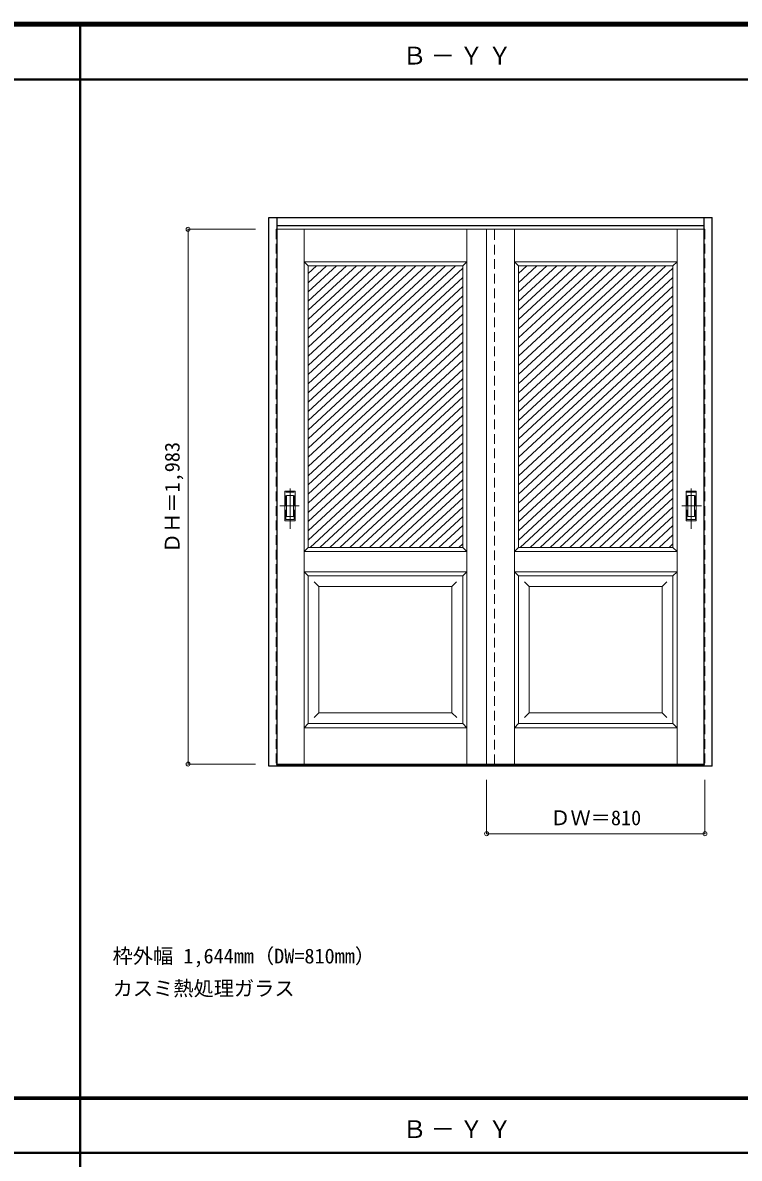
# Model space of a CAD drawing. Units: millimetres, scale not verified. Extents: x -6000 to 5700, y -4307 to 4175.
# Drawn here: x -2909 to -250, y -36 to 4175 of the extents above; entities that cross this region are included whole.
import ezdxf
from ezdxf.enums import TextEntityAlignment as Align

# ---------------------------------------------------------------- set-up
doc = ezdxf.new("R2010")
doc.units = ezdxf.units.MM
doc.header["$LTSCALE"] = 30
doc.header["$PDMODE"] = 32
doc.header["$PDSIZE"] = 15
doc.linetypes.add('CHAIN1', pattern=[8, 5, -1, 1, -1])
doc.linetypes.add('DASHED1', pattern=[1.8, 1.2, -0.6])
for name, color, linetype, lineweight in [('0-2_扉', 7, 'Continuous', 18), ('0-4_枠', 3, 'Continuous', 25), ('0-6_引手', 7, 'Continuous', 18), ('0-A_文字', 7, 'Continuous', 18), ('0-B_寸法', 7, 'Continuous', 9), ('0-C_ハッチ', 4, 'Continuous', 9), ('F-1_枠', 6, 'Continuous', 40)]:
    doc.layers.add(name, color=color, linetype=linetype, lineweight=lineweight)
doc.styles.add('ＭＳ ゴシック', font='')
doc.styles.get('ＭＳ ゴシック').set_extended_font_data('MS Gothic')

msp = doc.modelspace()

# ---------------------------------------------------------------- linework, layer by layer
at = {"layer": '0-2_扉', "color": 4, "linetype": 'DASHED1', "lineweight": 9}
for p, q in [((-1968, 3409), (-1968, 1426)), ((-1965, 3409), (-1968, 3409)), ((-1188, 3409), (-1188, 3405)), ((-1158, 1426), (-1158, 3409)), ((-1158, 3409), (-1158, 3405)), ((-381, 3409), (-378, 3409)), ((-1968, 1426), (-1965, 1426))]:
    msp.add_line(p, q, dxfattribs=at)
at = {"layer": '0-2_扉'}
for p, q in [((-1158, 3409), (-1965, 3409)), ((-1864.5, 1426), (-1864.5, 3409)), ((-1261.5, 1426), (-1261.5, 3409)), ((-1188, 3409), (-1188, 1426)), ((-1188, 3409), (-381, 3409)), ((-1084.5, 1426), (-1084.5, 3409)), ((-481.5, 1426), (-481.5, 3409)), ((-1261.5, 3289), (-1276.5, 3274)), ((-1084.5, 3289), (-1069.5, 3274)), ((-1849.5, 2229), (-1849.5, 3274)), ((-1276.5, 3274), (-1849.5, 3274)), ((-1276.5, 2360.24), (-1276.5, 3274)), ((-1069.5, 2360.24), (-1069.5, 3274)), ((-1069.5, 3274), (-496.5, 3274)), ((-496.5, 2229), (-496.5, 3274)), ((-1276.69, 3091), (-1276.5, 3091)), ((-1069.31, 3091), (-1069.5, 3091)), ((-1276.5, 2229), (-1276.5, 2371.05)), ((-1069.5, 2229), (-1069.5, 2371.05)), ((-1849.5, 2229), (-1321.5, 2229)), ((-1276.5, 2229), (-1465.5, 2229)), ((-1261.5, 2214), (-1276.5, 2229)), ((-1084.5, 2214), (-1069.5, 2229)), ((-1069.5, 2229), (-880.5, 2229)), ((-496.5, 2229), (-1024.5, 2229)), ((-1261.5, 2139), (-1864.5, 2139)), ((-1849.5, 1576), (-1849.5, 2124)), ((-1261.5, 2139), (-1276.5, 2124)), ((-1276.5, 1576), (-1276.5, 2124)), ((-1084.5, 2139), (-1069.5, 2124)), ((-1084.5, 2139), (-481.5, 2139)), ((-1069.5, 1576), (-1069.5, 2124)), ((-496.5, 1576), (-496.5, 2124)), ((-1809.5, 2084), (-1827.18, 2101.68)), ((-1809.5, 2084), (-1316.5, 2084)), ((-1809.5, 2084), (-1809.5, 1616)), ((-1316.54, 2084), (-1298.86, 2101.68)), ((-1316.5, 1616), (-1316.5, 2084)), ((-1029.46, 2084), (-1047.14, 2101.68)), ((-536.5, 2084), (-1029.5, 2084)), ((-1029.5, 1616), (-1029.5, 2084)), ((-536.5, 2084), (-518.82, 2101.68)), ((-536.5, 2084), (-536.5, 1616)), ((-1809.5, 1616), (-1827.18, 1598.32)), ((-1809.5, 1616), (-1316.5, 1616)), ((-1316.5, 1616), (-1316.5, 1617.43)), ((-1316.5, 1616), (-1298.82, 1598.32)), ((-1029.5, 1616), (-1047.18, 1598.32)), ((-1029.5, 1616), (-1029.5, 1617.43)), ((-536.5, 1616), (-1029.5, 1616)), ((-536.5, 1616), (-518.82, 1598.32)), ((-1261.5, 1561), (-1864.5, 1561)), ((-1276.5, 1576), (-1261.5, 1561)), ((-1069.5, 1576), (-1084.5, 1561)), ((-1084.5, 1561), (-481.5, 1561)), ((-1158, 1426), (-1965, 1426)), ((-1188, 1426), (-381, 1426))]:
    msp.add_line(p, q, dxfattribs=at)
at = {"layer": '0-2_扉', "color": 4, "linetype": 'DASHED1', "lineweight": 9}
msp.add_lwpolyline([(-378, 3409), (-378, 1426), (-381, 1426)], dxfattribs=at)
at = {"layer": '0-2_扉'}
for points in [[(-1261.5, 3289), (-1864.5, 3289), (-1849.5, 3274)], [(-1084.5, 3289), (-481.5, 3289), (-496.5, 3274)], [(-1849.5, 2229), (-1864.5, 2214), (-1261.5, 2214)], [(-496.5, 2229), (-481.5, 2214), (-1084.5, 2214)], [(-1276.5, 2124), (-1849.5, 2124), (-1864.5, 2139)], [(-1069.5, 2124), (-496.5, 2124), (-481.5, 2139)], [(-1276.5, 1576), (-1849.5, 1576), (-1864.5, 1561)], [(-1069.5, 1576), (-496.5, 1576), (-481.5, 1561)]]:
    msp.add_lwpolyline(points, dxfattribs=at)
at = {"layer": '0-4_枠'}
for p, q in [((-1995, 1418), (-1995, 3453)), ((-1995, 3453), (-351, 3453)), ((-1965, 1418), (-1965, 3453)), ((-381, 1426.54), (-381, 3453)), ((-351, 1418), (-351, 3453)), ((-1965, 3423), (-381, 3423)), ((-1965, 1418), (-1995, 1418)), ((-381, 1421), (-1965, 1421)), ((-381, 1418), (-1965, 1418)), ((-381, 1426.2), (-381, 1426.54)), ((-381, 1418), (-381, 1426.2)), ((-351, 1418), (-381, 1418))]:
    msp.add_line(p, q, dxfattribs=at)
at = {"layer": '0-6_引手', "linetype": 'CHAIN1'}
for p, q in [((-1917, 2298.27), (-1917, 2469.12)), ((-429, 2298.27), (-429, 2469.12)), ((-1955.07, 2383.5), (-1882.56, 2383.5)), ((-390.93, 2383.5), (-463.44, 2383.5))]:
    msp.add_line(p, q, dxfattribs=at)
at = {"layer": '0-6_引手'}
for p, q in [((-1936, 2438.5), (-1898, 2438.5)), ((-1936, 2328.5), (-1936, 2438.5)), ((-1929.5, 2422.5), (-1904.5, 2422.5)), ((-1929.5, 2344.5), (-1929.5, 2422.5)), ((-1904.5, 2344.5), (-1904.5, 2422.5)), ((-1898, 2328.5), (-1898, 2438.5)), ((-410, 2438.5), (-448, 2438.5)), ((-448, 2328.5), (-448, 2438.5)), ((-416.5, 2422.5), (-441.5, 2422.5)), ((-441.5, 2344.5), (-441.5, 2422.5)), ((-416.5, 2344.5), (-416.5, 2422.5)), ((-410, 2328.5), (-410, 2438.5)), ((-1936, 2328.5), (-1898, 2328.5)), ((-1929.5, 2344.5), (-1904.5, 2344.5)), ((-410, 2328.5), (-448, 2328.5)), ((-416.5, 2344.5), (-441.5, 2344.5))]:
    msp.add_line(p, q, dxfattribs=at)
at = {"layer": '0-6_引手', "linetype": 'DASHED1'}
for p, q in [((-1901, 2332.5), (-1901, 2434.5)), ((-445, 2332.5), (-445, 2434.5)), ((-1933, 2332.5), (-1901, 2332.5)), ((-413, 2332.5), (-445, 2332.5))]:
    msp.add_line(p, q, dxfattribs=at)
for points in [[(-1933, 2332.5), (-1933, 2434.5), (-1901, 2434.5)], [(-413, 2332.5), (-413, 2434.5), (-445, 2434.5)]]:
    msp.add_lwpolyline(points, dxfattribs=at)
at = {"layer": '0-B_寸法', "color": 4}
for p, q in [((-2295, 3409), (-2045, 3409)), ((-2295, 3409), (-2295, 1426)), ((-2295, 1426), (-2045, 1426)), ((-1188, 1168), (-1188, 1368)), ((-378, 1168), (-378, 1368)), ((-1188, 1168), (-378, 1168))]:
    msp.add_line(p, q, dxfattribs=at)
at = {"layer": '0-B_寸法'}
for p in [(-2295, 3409), (-2295, 1426), (-1188, 1168), (-378, 1168)]:
    msp.add_point(p, dxfattribs=at)
at = {"layer": '0-C_ハッチ'}
for p, q in [((-1781.36, 3274), (-1849.5, 3210.9)), ((-1744.56, 3274), (-1849.5, 3176.83)), ((-1707.76, 3274), (-1849.5, 3142.76)), ((-1670.97, 3274), (-1849.5, 3108.69)), ((-1818.15, 3274), (-1849.5, 3244.97)), ((-1634.17, 3274), (-1849.5, 3074.62)), ((-1597.37, 3274), (-1849.5, 3040.55)), ((-1560.58, 3274), (-1849.5, 3006.48)), ((-1523.78, 3274), (-1849.5, 2972.41)), ((-1486.98, 3274), (-1849.5, 2938.34)), ((-1450.19, 3274), (-1849.5, 2904.26)), ((-1413.39, 3274), (-1849.5, 2870.19)), ((-1376.59, 3274), (-1849.5, 2836.12)), ((-1339.79, 3274), (-1849.5, 2802.05)), ((-1303, 3274), (-1849.5, 2767.98)), ((-1276.5, 3264.46), (-1849.5, 2733.91)), ((-1001.36, 3274), (-1069.5, 3210.9)), ((-964.56, 3274), (-1069.5, 3176.83)), ((-927.76, 3274), (-1069.5, 3142.76)), ((-890.97, 3274), (-1069.5, 3108.69)), ((-1038.15, 3274), (-1069.5, 3244.97)), ((-854.17, 3274), (-1069.5, 3074.62)), ((-817.37, 3274), (-1069.5, 3040.55)), ((-780.58, 3274), (-1069.5, 3006.48)), ((-743.78, 3274), (-1069.5, 2972.41)), ((-706.98, 3274), (-1069.5, 2938.34)), ((-670.19, 3274), (-1069.5, 2904.26)), ((-633.39, 3274), (-1069.5, 2870.19)), ((-596.59, 3274), (-1069.5, 2836.12)), ((-559.79, 3274), (-1069.5, 2802.05)), ((-523, 3274), (-1069.5, 2767.98)), ((-496.5, 3264.46), (-1069.5, 2733.91)), ((-1276.5, 3230.39), (-1849.5, 2699.84)), ((-496.5, 3230.39), (-1069.5, 2699.84)), ((-1276.5, 3196.32), (-1849.5, 2665.77)), ((-1276.5, 3162.25), (-1849.5, 2631.7)), ((-496.5, 3196.32), (-1069.5, 2665.77)), ((-496.5, 3162.25), (-1069.5, 2631.7)), ((-1276.5, 3128.18), (-1849.5, 2597.62)), ((-496.5, 3128.18), (-1069.5, 2597.62)), ((-1276.5, 3094.11), (-1849.5, 2563.55)), ((-496.5, 3094.11), (-1069.5, 2563.55)), ((-1276.5, 3060.04), (-1849.5, 2529.48)), ((-496.5, 3060.04), (-1069.5, 2529.48)), ((-1276.5, 3025.97), (-1849.5, 2495.41)), ((-1276.5, 2991.9), (-1849.5, 2461.34)), ((-496.5, 3025.97), (-1069.5, 2495.41)), ((-496.5, 2991.9), (-1069.5, 2461.34)), ((-1276.5, 2957.82), (-1849.5, 2427.27)), ((-496.5, 2957.82), (-1069.5, 2427.27)), ((-1276.5, 2923.75), (-1849.5, 2393.2)), ((-496.5, 2923.75), (-1069.5, 2393.2)), ((-1276.5, 2889.68), (-1849.5, 2359.13)), ((-496.5, 2889.68), (-1069.5, 2359.13)), ((-1276.5, 2855.61), (-1849.5, 2325.06)), ((-1276.5, 2821.54), (-1849.5, 2290.98)), ((-496.5, 2855.61), (-1069.5, 2325.06)), ((-496.5, 2821.54), (-1069.5, 2290.98)), ((-1276.5, 2787.47), (-1849.5, 2256.91)), ((-496.5, 2787.47), (-1069.5, 2256.91)), ((-1276.5, 2753.4), (-1842.85, 2229)), ((-496.5, 2753.4), (-1062.85, 2229)), ((-1276.5, 2719.33), (-1806.05, 2229)), ((-496.5, 2719.33), (-1026.05, 2229)), ((-1276.5, 2685.26), (-1769.26, 2229)), ((-496.5, 2685.26), (-989.26, 2229)), ((-1276.5, 2651.19), (-1732.46, 2229)), ((-1276.5, 2617.11), (-1695.66, 2229)), ((-496.5, 2651.19), (-952.46, 2229)), ((-496.5, 2617.11), (-915.66, 2229)), ((-1276.5, 2583.04), (-1658.87, 2229)), ((-496.5, 2583.04), (-878.87, 2229)), ((-1276.5, 2548.97), (-1622.07, 2229)), ((-496.5, 2548.97), (-842.07, 2229)), ((-1276.5, 2514.9), (-1585.27, 2229)), ((-496.5, 2514.9), (-805.27, 2229)), ((-1276.5, 2480.83), (-1548.48, 2229)), ((-1276.5, 2446.76), (-1511.68, 2229)), ((-496.5, 2480.83), (-768.48, 2229)), ((-496.5, 2446.76), (-731.68, 2229)), ((-1276.5, 2412.69), (-1474.88, 2229)), ((-496.5, 2412.69), (-694.88, 2229)), ((-1276.5, 2378.62), (-1438.09, 2229)), ((-496.5, 2378.62), (-658.09, 2229)), ((-1276.5, 2344.55), (-1401.29, 2229)), ((-496.5, 2344.55), (-621.29, 2229)), ((-1276.5, 2310.47), (-1364.49, 2229)), ((-1276.5, 2276.4), (-1327.7, 2229)), ((-496.5, 2310.47), (-584.49, 2229)), ((-496.5, 2276.4), (-547.7, 2229)), ((-1276.5, 2242.33), (-1290.9, 2229)), ((-496.5, 2242.33), (-510.9, 2229))]:
    msp.add_line(p, q, dxfattribs=at)
at = {"layer": 'F-1_枠'}
for p, q in [((-6000, 4175), (5700, 4175)), ((-6000, 4170), (5700, 4170)), ((-2695, -3790), (-2695, 4175)), ((-6000, 4165), (5700, 4165)), ((-6000, 3965), (5700, 3965)), ((-6000, 190.5), (5700, 190.5)), ((-6000, 187.5), (5700, 187.5)), ((-6000, 184.5), (5700, 184.5)), ((-6000, -15.5), (5700, -15.5))]:
    msp.add_line(p, q, dxfattribs=at)

# ---------------------------------------------------------------- texts
at = {"layer": '0-A_文字', "style": 'ＭＳ ゴシック'}
for s, p in [('枠外幅 1,644mm（DW=810mm）', (-2575, 670.5)), ('カスミ熱処理ガラス', (-2575, 550.5))]:
    msp.add_text(s, height=54.99, dxfattribs=at).set_placement(p, align=Align.BOTTOM_LEFT)
at = {"layer": '0-A_文字', "char_height": 65.98, "attachment_point": 7, "style": 'ＭＳ ゴシック'}
for insert in [(-1500, 4020), (-1500, 39.5)]:
    msp.add_mtext('\\T1.17;Ｂ－ＹＹ', dxfattribs=dict(at, insert=insert))
at = {"layer": '0-B_寸法', "style": 'ＭＳ ゴシック'}
msp.add_text('ＤＨ＝1,983', height=54.99, rotation=90, dxfattribs=at).set_placement((-2310, 2208.25), align=Align.BOTTOM_LEFT)
msp.add_text('ＤＷ＝810', height=54.99, dxfattribs=at).set_placement((-951.75, 1183), align=Align.BOTTOM_LEFT)

doc.saveas('drawing.dxf')
